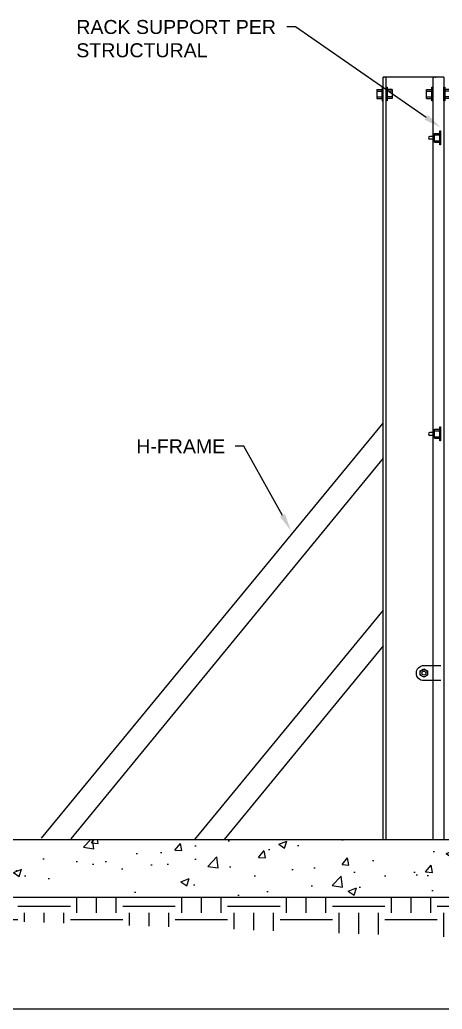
# Model space of a CAD drawing. Header units: feet. Extents: x -17 to 661, y -41 to 600.
# Drawn here: x 651.76 to 654.79, y 550.51 to 557.6 of the extents above; entities that cross this region are included whole.
import ezdxf
from ezdxf import colors
from ezdxf.entities.mleader import LeaderData, LeaderLine
from ezdxf.math import Vec2, Vec3

# ---------------------------------------------------------------- set-up
doc = ezdxf.new("R2010")
doc.units = ezdxf.units.FT
doc.header["$MEASUREMENT"] = 0
for name, color, linetype in [('ANNO-SYMBOL', 3, 'Continuous'), ('DETL-HTCH', 253, 'Continuous'), ('DETL-LTLN', 5, 'Continuous'), ('E-COND-RGS', 4, 'Continuous'), ('E-DETL', 7, 'Continuous'), ('E-POSTS', 4, 'Continuous'), ('G-ANNO-TEXT', 1, 'Continuous')]:
    doc.layers.add(name, color=color, linetype=linetype)
doc.styles.add('NEI-A', font='arial.ttf')

# ---------------------------------------------------------------- blocks, each defined once
blk = doc.blocks.new('A$C82a2585c')
at = {"layer": 'E-DETL'}
for p, q in [((0.1028, 5.4633), (0.1028, 0)), ((0.1668, 5.4633), (0.1597, 5.4633)), ((0.181, 5.4633), (0.181, 0)), ((0.5148, 0), (0.5148, 5.4633)), ((0.5362, 5.4633), (0.529, 5.4633)), ((0.5362, 0), (0.5362, 5.4633)), ((0.0583, 5.3745), (0.0583, 5.3638)), ((0.0583, 5.3745), (0.0957, 5.3745)), ((0.0583, 5.3638), (0.0583, 5.3211)), ((0.0583, 5.3638), (0.0957, 5.3638)), ((0.0583, 5.3211), (0.0583, 5.3105)), ((0.0583, 5.3211), (0.0957, 5.3211)), ((0.2255, 5.3745), (0.1882, 5.3745)), ((0.2255, 5.3638), (0.1882, 5.3638)), ((0.2255, 5.3211), (0.1882, 5.3211)), ((0.2255, 5.3638), (0.2255, 5.3745)), ((0.2255, 5.3211), (0.2255, 5.3638)), ((0.2255, 5.3105), (0.2255, 5.3211)), ((0.4704, 5.3745), (0.4704, 5.3638)), ((0.4704, 5.3745), (0.5077, 5.3745)), ((0.4704, 5.3638), (0.4704, 5.3211)), ((0.4704, 5.3638), (0.5077, 5.3638)), ((0.4704, 5.3211), (0.4704, 5.3105)), ((0.4704, 5.3211), (0.5077, 5.3211)), ((0.5806, 5.3745), (0.5433, 5.3745)), ((0.5806, 5.3638), (0.5433, 5.3638)), ((0.5806, 5.3211), (0.5433, 5.3211)), ((0.5806, 5.3745), (0.5806, 5.3638)), ((0.5806, 5.3638), (0.5806, 5.3211)), ((0.5806, 5.3211), (0.5806, 5.3105)), ((0.0583, 5.3105), (0.0957, 5.3105)), ((0.2255, 5.3105), (0.1882, 5.3105)), ((0.4704, 5.3105), (0.5077, 5.3105)), ((0.5806, 5.3105), (0.5433, 5.3105))]:
    blk.add_line(p, q, dxfattribs=at)
at = {"layer": 'E-DETL', "flags": 128}
for points in [[(0.1028, 5.4633), (0.5362, 5.4633)], [(0.0957, 5.3105), (0.0957, 5.3745)], [(0.1882, 5.3745), (0.1882, 5.3105)], [(0.5077, 5.3105), (0.5077, 5.3745)], [(0.5433, 5.3105), (0.5433, 5.3745)]]:
    blk.add_lwpolyline(points, dxfattribs=at)
for points in [[(0.0957, 5.2927), (0.1028, 5.2927), (0.1028, 5.2927), (0.1028, 5.3923), (0.1028, 5.3923), (0.0957, 5.3923)], [(0.1882, 5.3923), (0.181, 5.3923), (0.181, 5.3923), (0.181, 5.2927), (0.181, 5.2927), (0.1882, 5.2927)], [(0.5077, 5.2927), (0.5148, 5.2927), (0.5148, 5.2927), (0.5148, 5.3923), (0.5148, 5.3923), (0.5077, 5.3923)], [(0.5433, 5.2927), (0.5362, 5.2927), (0.5362, 5.2927), (0.5362, 5.3923), (0.5362, 5.3923), (0.5433, 5.3923)]]:
    blk.add_lwpolyline(points, close=True, dxfattribs=at)

msp = doc.modelspace()

# ---------------------------------------------------------------- hatches: boundary and pattern name
at = {"layer": 'DETL-HTCH', "true_color": 0xc7c8ca}
h = msp.add_hatch(dxfattribs=at)
h.set_pattern_fill('AR-CONC', color=9, scale=0.083333)
h.set_pattern_definition([(50, (634.5357, 545.8562), (0.597717, -0.052293), [0.0625, -0.6875]), (355, (634.5357, 545.8562), (-0.115626, 0.626827), [0.05, -0.55]), (100.4514, (634.58553, 545.8518), (0.48209, 0.574533), [0.053117, -0.584285]), (46.1842, (634.5357, 546.02285), (0.889368, -0.137933), [0.09375, -1.03125]), (96.6356, (634.6098, 546.0114), (0.778885, 0.811766), [0.079675, -0.876428]), (351.184, (634.5357, 546.02285), (0.778885, 0.811766), [0.075, -0.825]), (21, (634.61906, 545.9812), (0.497423, -0.335516), [0.0625, -0.6875]), (326, (634.61906, 545.9812), (0.202763, 0.604292), [0.05, -0.55]), (71.4514, (634.6605, 545.9532), (0.700185, 0.268776), [0.053117, -0.584285]), (37.5, (634.53572, 545.85619), (0.0101332, 0.2774115), [0, -0.5433333, 0, -0.5583333, 0, -0.5520833]), (7.5, (634.53572, 545.8562), (0.2192246, 0.3286764), [0, -0.3183333, 0, -0.5308333, 0, -0.2104167]), (327.5, (634.34989, 545.85619), (0.444852, -0.0187957), [0, -0.2083333, 0, -0.65, 0, -0.8625]), (317.5, (634.26656, 545.8562), (0.4859885, 0.083421), [0, -0.270833, 0, -0.431667, 0, -0.6125])])
h.paths.add_polyline_path([(655.2738, 551.7293), (647.4987, 551.7293), (647.4987, 551.3126), (654.8854, 551.3126), (655.1562, 551.3126), (655.2738, 551.3126)])
at = {"layer": 'E-COND-RGS'}
h = msp.add_hatch(dxfattribs=at)
h.set_pattern_fill('EARTH', color=256, scale=1.5000006)
h.paths.add_polyline_path([(660.2352, 550.5134), (659.0517, 550.9959), (655.7829, 550.9959), (646.9183, 551.3147), (644.8432, 550.5134)], flags=17)
h.paths.add_polyline_path([(655.9585, 551.1656, -0.199694), (655.6039, 551.3131), (646.9183, 551.3147), (644.8432, 550.5134), (660.2352, 550.5134), (658.6356, 551.1656)], flags=17)

# ---------------------------------------------------------------- linework, layer by layer
for points in [[(654.3613, 554.7099), (651.9176, 551.7375)], [(654.3622, 554.4586), (652.1295, 551.734)], [(654.3627, 553.3711), (653.0129, 551.7293)], [(654.3627, 553.1158), (653.2266, 551.7293)]]:
    msp.add_lwpolyline(points)
at = {"layer": 'ANNO-SYMBOL'}
msp.add_line((647.4987, 551.7293), (655.2738, 551.7293), dxfattribs=at)
at = {"layer": 'DETL-LTLN'}
msp.add_lwpolyline([(654.8854, 551.3126), (647.0934, 551.3126)], dxfattribs=at)
at = {"layer": 'E-COND-RGS'}
msp.add_lwpolyline([(658.2751, 551.3126), (660.2352, 550.5134), (644.8432, 550.5134), (646.9183, 551.3147), (658.2751, 551.3126)], dxfattribs=at)
at = {"layer": 'E-DETL'}
for p, q in [((654.7301, 556.7835), (654.7674, 556.7835)), ((654.7301, 556.7195), (654.7301, 556.7835)), ((654.7301, 556.7729), (654.7674, 556.7729)), ((654.7301, 556.7302), (654.7674, 556.7302)), ((654.7301, 556.7195), (654.7674, 556.7195)), ((654.7301, 554.6648), (654.7674, 554.6648)), ((654.7301, 554.6008), (654.7301, 554.6648)), ((654.7301, 554.6542), (654.7674, 554.6542)), ((654.7301, 554.6115), (654.7674, 554.6115)), ((654.7301, 554.6008), (654.7674, 554.6008))]:
    msp.add_line(p, q, dxfattribs=at)
at = {"layer": 'E-DETL', "flags": 128}
for points in [[(654.7674, 556.8013), (654.7745, 556.8013), (654.7745, 556.7017), (654.7674, 556.7017)], [(654.7674, 554.6826), (654.7745, 554.6826), (654.7745, 554.583), (654.7674, 554.583)]]:
    msp.add_lwpolyline(points, close=True, dxfattribs=at)
at = {"layer": 'E-POSTS'}
for points in [[(654.7301, 556.7619), (654.6979, 556.7619)], [(654.7748, 556.7619), (654.7745, 556.7619)], [(654.7301, 556.7411), (654.6979, 556.7411)], [(654.7748, 556.7411), (654.7745, 556.7411)], [(654.7301, 554.6423), (654.6979, 554.6423)], [(654.7748, 554.6423), (654.7745, 554.6423)], [(654.7301, 554.6214), (654.6979, 554.6214)], [(654.7748, 554.6214), (654.7745, 554.6214)]]:
    msp.add_lwpolyline(points, dxfattribs=at)
at = {"layer": 'E-POSTS', "color": 7}
msp.add_lwpolyline([(654.7748, 552.8657), (654.6548, 552.8657, -1), (654.6548, 552.9741), (654.7748, 552.9741)], format="xyb", dxfattribs=at)
at = {"layer": 'E-POSTS'}
msp.add_lwpolyline([(654.6548, 552.8898), (654.6288, 552.9049), (654.6288, 552.935), (654.6548, 552.95), (654.6809, 552.935), (654.6809, 552.9049)], close=True, dxfattribs=at)
at = {"layer": 'E-POSTS', "color": 7}
for radius in [0.0261, 0.0139]:
    msp.add_circle((654.6548, 552.9199), radius, dxfattribs=at)
at = {"layer": 'E-POSTS'}
for centre in [(654.6979, 556.7515), (654.6979, 554.6318)]:
    msp.add_arc(centre, 0.0104, 90, 270, dxfattribs=at)

# ---------------------------------------------------------------- block references
at = {"xscale": -1}
msp.add_blockref('A$C82a2585c', (654.8989, 551.723), dxfattribs=at)

# ---------------------------------------------------------------- leaders
at = {"layer": 'G-ANNO-TEXT'}
ml = msp.add_multileader_mtext('Standard', dxfattribs=at)
ml.set_content('\\A1;RACK SUPPORT PER STRUCTURAL \\P ', color=256, style='NEI-A')
ml.set_leader_properties()
ml.build(insert=Vec2(0, 0))
ml.multileader.update_dxf_attribs({"dogleg_length": 0.0625, "arrow_head_size": 0.125})
ctx = ml.context
ctx.base_point, ctx.char_height, ctx.arrow_head_size, ctx.landing_gap_size, ctx.plane_origin = Vec3(652.078, 557.5453), 0.1, 0.125, 0.09, Vec3(654.6025, 557.0371)
notes = []
notes.append((ctx, [(0, (1, 1, 0), (653.736, 557.5453), (-1, 0), 0.0625, [(0, [(654.7746, 556.8266)], 0, [])])]))
ctx.mtext.insert, ctx.mtext.width, ctx.mtext.flow_direction = Vec3(652.168, 557.5953), 1.492191, 5
ml = msp.add_multileader_mtext('Standard', dxfattribs=at)
ml.set_content('\\A1;H-FRAME', color=256, style='NEI-A')
ml.set_leader_properties()
ml.build(insert=Vec2(0, 0))
ml.multileader.update_dxf_attribs({"dogleg_length": 0.0625, "arrow_head_size": 0.125})
ctx = ml.context
ctx.base_point, ctx.char_height, ctx.arrow_head_size, ctx.landing_gap_size, ctx.plane_origin = Vec3(652.507, 554.5432), 0.1, 0.125, 0.09, Vec3(653.2884, 554.107)
notes.append((ctx, [(0, (1, 1, 0), (653.3672, 554.5432), (-1, 0), 0.0625, [(0, [(653.7034, 553.9392)], 0, [])])]))
ctx.mtext.insert, ctx.mtext.width, ctx.mtext.flow_direction = Vec3(652.597, 554.5932), 0.629854, 5
for ctx, leaders in notes:
    for number, flags, end, landing, length, lines in leaders:
        leader = LeaderData()
        leader.index, (leader.has_last_leader_line, leader.has_dogleg_vector, leader.attachment_direction) = number, flags
        leader.last_leader_point, leader.dogleg_vector, leader.dogleg_length = Vec3(end), Vec3(landing), length
        for number, points, colour, breaks in lines:
            line = LeaderLine()
            line.index, line.vertices, line.color, line.breaks = number, Vec3.list(points), colors.encode_raw_color(colour), breaks
            leader.lines.append(line)
        ctx.leaders.append(leader)

doc.saveas('drawing.dxf')
